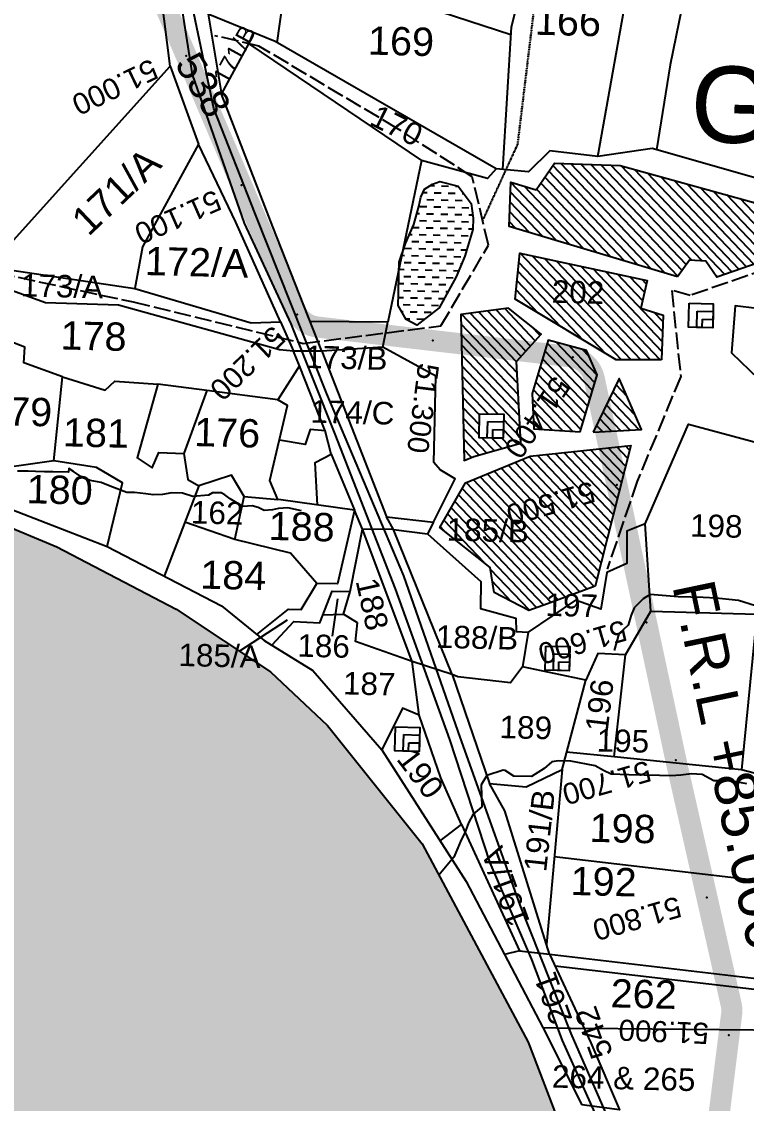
# Model space of a CAD drawing. Header units: inches. Extents: x 331956 to 347868, y 1573639 to 1584878.
# Drawn here: x 341212 to 341727, y 1578914 to 1579683 of the extents above; entities that cross this region are included whole.
import ezdxf

# ---------------------------------------------------------------- set-up
doc = ezdxf.new("R2010")
doc.units = ezdxf.units.IN
doc.header["$MEASUREMENT"] = 0
doc.linetypes.add('ACAD_ISO02W100', pattern=[15, 12, -3])
doc.linetypes.add('ACAD_ISO07W100', pattern=[3, 0, -3])
for name, color, linetype in [('BLOCK', 7, 'Continuous'), ('CARTTRACK', 30, 'ACAD_ISO02W100'), ('NALA', 4, 'Continuous'), ('SQUAREWELL', 5, 'Continuous'), ('SURVEY_BND', 7, 'Continuous'), ('VILLAGE_AREA', 1, 'Continuous'), ('WATER_BODY', 4, 'Continuous')]:
    doc.layers.add(name, color=color, linetype=linetype)
doc.layers.add('FOOTPATH', color=150, linetype='ACAD_ISO07W100', lineweight=30)
doc.layers.add('ROAD', color=1, linetype='Continuous', lineweight=25)
doc.styles.get("Standard").update_dxf_attribs({"font": 'arial.ttf'})
doc.dimstyles.get("Standard").update_dxf_attribs({"dimtxt": 0.18, "dimasz": 0.18, "dimexe": 0.18, "dimexo": 0.0625, "dimgap": 0.09, "dimtad": 0, "dimtih": 1, "dimtoh": 1, "dimdec": 4, "dimzin": 0, "dimdsep": 46, "dimtxsty": 'Standard', "dimcen": 0.09, "dimadec": 0, "dimazin": 0, "dimtfac": 1, "dimtdec": 4, "dimtofl": 0, "dimtmove": 0, "dimatfit": 3, "dimfxl": 0, "dimtolj": 1, "dimtzin": 0, "dimarcsym": 0})

msp = doc.modelspace()

# ---------------------------------------------------------------- hatches: boundary and pattern name
at = {"layer": 'VILLAGE_AREA'}
h = msp.add_hatch(dxfattribs=at)
h.set_pattern_fill('ANSI31', color=256, scale=39.98250926755694, angle=88.56646795467826, style=0)
h.set_pattern_definition([(133.5664679546782, (323139.7061700812, 1574851.301878925), (-3.621292498373627, -3.444471222954035), [])])
h.paths.add_polyline_path([(341637.4554570296, 1579580.454523995), (341590.7624061638, 1579582.071861835), (341577.70546083, 1579563.098190152), (341559.8657568432, 1579568.481936198), (341558.6309177309, 1579537.093541231), (341678.164765318, 1579501.336359105), (341686.5512961068, 1579513.245359707), (341698.216151848, 1579512.504585599), (341706.0189617288, 1579501.088146402), (341764.039967158, 1579521.180831521), (341770.8883392276, 1579543.451816578)])
h.paths.add_polyline_path([(341656.5303674139, 1579498.735818205), (341566.2428955605, 1579518.051468857), (341562.7289263408, 1579485.373567719), (341634.447092974, 1579442.284866996), (341666.8032735605, 1579442.372852002), (341668.049388183, 1579474.209825003), (341651.9947523759, 1579479.100058897)])
h.paths.add_polyline_path([(341558.0191878699, 1579479.078262246), (341524.2035208826, 1579474.538335589), (341526.5503214151, 1579370.795905453), (341533.3651119138, 1579373.767308156), (341566.8551473427, 1579383.252689863), (341563.8124661693, 1579441.230120916), (341581.3713956788, 1579460.539990307)])
h.paths.add_polyline_path([(341554.7856143493, 1579403.684183446), (341554.3587348881, 1579386.626115049), (341546.8642313584, 1579386.813665571), (341543.0556014644, 1579386.908976824), (341537.1582733385, 1579387.05655791), (341537.5851527997, 1579404.114626307)], flags=16)
h.paths.add_polyline_path([(341621.1433210781, 1579431.771930821), (341613.4864417904, 1579449.019744599), (341586.2609623903, 1579456.43377217), (341574.9780039295, 1579418.56412428), (341576.1456744974, 1579393.399453996), (341608.8947888057, 1579391.23336334)])
h.paths.add_polyline_path([(341636.8049733838, 1579429.135773834), (341618.3254661654, 1579390.997359921), (341652.5228914116, 1579392.834649899)])
h.paths.add_polyline_path([(341644.9630906871, 1579381.599302837), (341573.4559936276, 1579373.891090555), (341527.6614117092, 1579355.091938275), (341509.4323712188, 1579323.255972441), (341545.1701799856, 1579294.818343029), (341547.894306956, 1579277.021140165), (341572.6169930425, 1579264.372043095), (341585.7306017622, 1579269.109308786), (341619.6390236221, 1579281.55751172)])
h.paths.add_polyline_path([(341996.7315740379, 1579531.743244861), (341980.4049121493, 1579539.085014013), (341938.3590536201, 1579536.224098602), (341940.8550767692, 1579501.78208644), (342004.3504185522, 1579489.571803576)])
h.paths.add_polyline_path([(342029.2808793407, 1579413.7290969), (342071.328390914, 1579423.533005789), (342081.2153476593, 1579428.852836398), (342067.3001003743, 1579449.774792149), (342001.5407850652, 1579445.556917979), (341995.9010110536, 1579368.630366959), (342017.0336663742, 1579369.775918541)])
h.paths.add_polyline_path([(341584.5029970058, 1579478.732246595), (341628.0290829848, 1579477.643002978), (341628.6383209404, 1579501.988101915), (341585.1122349614, 1579503.077345533)], flags=24)
h.paths.add_polyline_path([(341512.5034257388, 1579407.398251588), (341750.9833810615, 1579401.430272538), (341751.9043775022, 1579438.233215072), (341513.4244221795, 1579444.201194122)], flags=9)
h.paths.add_polyline_path([(341509.7090953661, 1579309.604999056), (341575.7820627473, 1579307.951518013), (341576.4094739942, 1579333.022820186), (341510.3365066129, 1579334.676301228)], flags=25)
h.paths.add_polyline_path([(341937.2675224115, 1579502.282723306), (341992.0376545978, 1579500.912096575), (341992.8060472434, 1579531.617003926), (341938.0359150572, 1579532.987630656)], flags=9)
h.paths.add_polyline_path([(342020.163317816, 1579420.460299389), (342074.9044557554, 1579419.090398242), (342075.6706716514, 1579449.708322852), (342020.9295337119, 1579451.078224)], flags=9)
at = {"layer": 'WATER_BODY'}
h = msp.add_hatch(dxfattribs=at)
h.set_pattern_fill('DASH', color=256, scale=39.98250926755694, angle=-1.433532045321732, style=0)
h.set_pattern_definition([(358.5664679546783, (323139.7061700812, 1574851.301878925), (5.121280964519932, 4.871217918705438), [4.997813658444618, -4.997813658444618])])
h.paths.add_polyline_path([(341532.7977274462, 1579534.988629589), (341532.9994864467, 1579543.050902766), (341531.5869703973, 1579553.379096938), (341522.4298000197, 1579565.848346427), (341509.4180574178, 1579568.955790434), (341504.0810677271, 1579567.142039942), (341498.4241766211, 1579563.667200512), (341495.773009908, 1579557.891683275), (341494.4927482132, 1579551.247343945), (341490.8328481789, 1579538.542477787), (341484.9253330056, 1579525.059278967), (341482.4818798363, 1579517.884105304), (341480.3069445972, 1579507.439405737), (341480.2147925666, 1579503.757018122), (341479.8599756241, 1579489.578562086), (341479.6443022653, 1579480.960272286), (341485.523890251, 1579471.07665413), (341492.9413571637, 1579466.996477636), (341508.8477685542, 1579479.394873914), (341520.8157264075, 1579501.350096738), (341527.0293910378, 1579515.938299495)])
h = msp.add_hatch(dxfattribs=at)
h.set_pattern_fill('DASH', color=256, scale=159.9300370702278, angle=-1.433532045321732, style=0)
h.set_pattern_definition([(358.5664679546783, (323139.7061700812, 1574851.301878925), (20.48512385807973, 19.48487167482175), [19.99125463377847, -19.99125463377847])])
h.paths.add_polyline_path([(341496.8536289345, 1579098.569876662), (341429.5289622761, 1579182.699576141), (341388.9802784776, 1579220.823156157), (341322.1167886896, 1579265.173802239), (341237.2878203123, 1579309.489057501), (341153.1988417483, 1579344.57133556), (341093.6379597661, 1579370.310315523), (341064.8018817097, 1579353.458953825), (341036.0647023655, 1579330.414553552), (341021.8357588559, 1579324.466044791), (341012.1433435709, 1579325.193576513), (340998.8119158059, 1579335.711547678), (340976.989107151, 1579336.742643418), (340966.2900149161, 1579316.641622364), (340952.9585728995, 1579307.760848128), (340929.3769684586, 1579296.711693533), (340916.1061540876, 1579270.855419156), (340891.4085649514, 1579254.014516986), (340868.8821376919, 1579246.333804537), (340822.8720850103, 1579247.0230886), (340810.7988655088, 1579244.389290422), (340795.4610654217, 1579198.158340918), (340795.5764157887, 1579172.02444323), (340791.895309691, 1579132.535813404), (340787.7429314046, 1579104.971590089), (340775.9394480509, 1579094.507156434), (340754.4410577046, 1579083.352554435), (340727.0278345389, 1579079.427194846), (340702.9593715119, 1579070.806819105), (340687.3880871834, 1579063.510926682), (340664.1368766808, 1579056.791490383), (340642.2408066224, 1579042.736777668), (340618.5761655358, 1579034.874891339), (340614.0860221917, 1579010.188602304), (340619.7859533982, 1578991.984844754), (340620.7760570107, 1578970.056168499), (340620.1609783564, 1578945.477675715), (340627.4545088212, 1578929.775656318), (340628.3486803538, 1578888.635339646), (340634.2888887721, 1578864.661395391), (340636.2306292558, 1578850.010203964), (340644.6315494656, 1578832.123119346), (340647.8034810323, 1578820.515329705), (340651.1314861106, 1578769.003059962), (340654.1498256929, 1578735.879544835), (340644.1823652242, 1578706.539453144), (340639.4341062715, 1578685.907176012), (340640.0205519522, 1578663.22000624), (340628.4150699119, 1578631.360573219), (340619.3223610802, 1578606.225638689), (340612.1902755699, 1578582.578829586), (340603.9337133585, 1578560.11295676), (340591.8995759115, 1578540.431604379), (340577.4144993253, 1578515.047348876), (340570.4113016738, 1578483.461381954), (340561.5011940664, 1578465.623177427), (340550.7166338234, 1578449.753336781), (340542.3349582427, 1578437.666146265), (340537.3175913217, 1578421.651981167), (340527.755647542, 1578394.777568105), (340514.5585923853, 1578374.741052442), (340506.2347568005, 1578349.586941112), (340498.7855088444, 1578328.637991048), (340489.1063655904, 1578310.819031697), (340475.8130406869, 1578286.942142691), (340468.6781586061, 1578253.832262238), (340477.8013832542, 1578238.601878103), (340497.4347801218, 1578218.943175785), (340604.8192239138, 1578157.926180829), (340630.6092337019, 1578141.152130904), (340632.7328051594, 1578128.423015965), (340661.1208990763, 1578157.15255321), (340681.0038814041, 1578170.868812045), (340704.5613918077, 1578180.948613013), (340745.5603157462, 1578195.966768978), (340785.3285954974, 1578225.491947661), (340865.6450162675, 1578244.100128159), (340925.6040920068, 1578252.366098224), (340960.4420564875, 1578276.995605807), (340990.787974162, 1578295.769097911), (341028.1233280916, 1578311.65479736), (341077.6458685385, 1578337.002026352), (341182.8553017249, 1578389.414992179), (341244.3614001898, 1578437.793318247), (341288.1430742157, 1578472.507997029), (341342.2528117616, 1578507.506881567), (341400.3388817445, 1578542.686144772), (341439.7155511267, 1578554.26417534), (341505.1596990452, 1578591.551277844), (341606.3401846522, 1578676.798755624), (341618.5539491702, 1578717.508209992), (341611.3239799957, 1578777.825419585), (341597.1915029698, 1578892.146990558), (341572.101460488, 1578957.670381179)])
h.paths.add_polyline_path([(341168.542025958, 1579451.396578274), (341150.5657198307, 1579467.618296014), (341128.8859404211, 1579477.10601787), (341112.0754686056, 1579483.411781891), (341093.4279635206, 1579491.646643302), (341083.1061359561, 1579493.55275498), (341072.6312391907, 1579489.342233895), (341059.7540851425, 1579483.30870399), (341048.2134933447, 1579474.181494847), (341036.4609325331, 1579466.001120835), (341023.9900513407, 1579457.368021862), (341015.5054450041, 1579447.928889491), (341009.7179800565, 1579432.848965807), (341005.4787166711, 1579423.539040364), (341004.4365959337, 1579410.147279616), (341010.424853883, 1579376.335131933), (341017.0312977594, 1579357.808543804), (341031.8868573891, 1579339.310903571), (341041.8169755798, 1579335.027312683), (341064.8018817097, 1579353.458953825), (341093.6379597661, 1579370.310315523), (341153.1988417481, 1579344.57133556), (341169.2994217762, 1579337.85410537), (341174.5960959407, 1579361.383633072), (341171.4648844189, 1579396.384158924), (341170.1849689022, 1579432.287989879)])
h.paths.add_polyline_path([(343830.040385207, 1579450.940819724), (343822.776045146, 1579473.062138182), (343807.3173992865, 1579495.016666634), (343774.4002370281, 1579518.523719501), (343747.5848349309, 1579518.079153269), (343723.2435270986, 1579512.366793088), (343696.9488698519, 1579502.984655668), (343674.8865174519, 1579484.200211855), (343668.0873992817, 1579465.405657576), (343667.3620061917, 1579436.419008956), (343677.7236458863, 1579404.18008143), (343701.6743576867, 1579394.284256088), (343728.9734677188, 1579384.304701138), (343738.0887170481, 1579376.639464353), (343750.282689942, 1579372.987566742), (343759.5839374583, 1579372.754802314), (343773.3775586226, 1579373.525175293), (343793.2635297225, 1579379.720948061), (343806.6387057624, 1579393.516780947), (343822.6925723047, 1579410.220468777), (343829.5288897907, 1579430.501504673)])
h.paths.add_polyline_path([(341092.5555234804, 1578761.592795344), (341147.2966614199, 1578760.222894197), (341148.0628773158, 1578790.840818807), (341093.3217393764, 1578792.210719954)], flags=24)
h.paths.add_polyline_path([(340949.8764801662, 1578718.015909471), (341200.5529667718, 1578716.152182228), (341200.786515343, 1578747.565113236), (340950.1100287374, 1578749.428840479)], flags=24)
h.paths.add_polyline_path([(341319.2453562269, 1579220.540983338), (341386.6208786176, 1579218.854905758), (341387.2482898645, 1579243.92620793), (341319.8727674737, 1579245.612285511)], flags=24)
h.paths.add_polyline_path([(340965.6129702104, 1579377.664474721), (341145.1670920189, 1579373.171119144), (341145.957796349, 1579404.767599583), (340966.4036745405, 1579409.26095516)], flags=9)

# ---------------------------------------------------------------- linework, layer by layer
at = {"layer": 'BLOCK', "color": 1, "const_width": 15}
msp.add_lwpolyline([(341707.1987184036, 1578902.589747228), (341716.5657263518, 1578977.525810816, 0.08687010940620023), (341716.2282246993, 1578984.415105706), (341677.0251328349, 1579157.888787222, -0.002850408912680838), (341676.9761367834, 1579158.111492094), (341618.999104179, 1579428.987791952, 0.3212649721450285), (341601.7676325493, 1579444.666228385), (341422.5106471651, 1579465.652412038, -0.2687977907136346), (341406.4454419261, 1579477.656781512), (341211.6522791483, 1579933.434958498, 0.3663726737190342), (341188.5494930935, 1579945.011998326)], format="xyb", dxfattribs=at)
at = {"layer": 'BLOCK', "color": 2}
for p in [(341329.205568729, 1579658.38308676), (341368.5053801577, 1579566.429159048), (341408.0729329167, 1579474.608400396), (341504.4039983765, 1579456.064897751), (341603.7111994657, 1579444.340944249), (341635.1364418265, 1579353.592034095), (341656.0659184579, 1579255.806774429), (341676.9956020032, 1579158.021559382), (341699.0381516301, 1579060.481179044), (341714.6948452553, 1578962.558762043)]:
    msp.add_point(p, dxfattribs=at)
at = {"layer": 'CARTTRACK'}
for points in [[(339797.6107543548, 1580056.539736238), (340128.8610018172, 1580031.313650304), (340244.9937093865, 1580001.178754247), (340366.7627745194, 1579953.336201658), (340528.0939525843, 1579847.810208148), (340652.1447942915, 1579748.23234841), (340727.7229621574, 1579698.484556555), (340845.5480276754, 1579669.957541361), (340971.8345736552, 1579622.531025482), (341071.1056607259, 1579578.791206478), (341180.6146322978, 1579507.2907207), (341291.5360750694, 1579483.474573718), (341412.2298569441, 1579454.050662314), (341510.0148090522, 1579466.455579087), (341543.8899718355, 1579523.872169466), (341532.3013294796, 1579572.431171753), (341479.0540134936, 1579606.76813969), (341380.825978949, 1579665.271658458), (341349.6206169177, 1579672.65346498)], [(343768.9442196694, 1578972.019322235), (343572.4815572758, 1578984.121970586), (343286.6182784388, 1579050.491283814), (343012.9799083376, 1579122.830824597), (342812.9940408251, 1579185.866756936), (342727.9362333873, 1579205.309451335), (342528.8538404105, 1579280.758046462), (342453.0778383255, 1579308.709183431), (342428.7867868465, 1579333.003301812), (342402.1110730237, 1579356.764940725), (342372.5469335886, 1579430.932088244), (342339.2614585445, 1579461.97832936), (342224.4431123392, 1579474.64053803), (342099.7317050019, 1579467.783050977), (341971.7672451937, 1579476.310928329), (341874.4781488416, 1579500.720635432), (341817.1545187266, 1579509.82850562), (341784.7123951055, 1579521.658529571), (341687.033953045, 1579488.121802384), (341674.0248942911, 1579491.718364034), (341680.3774898226, 1579430.540109691), (341649.5091448516, 1579356.07930813), (341628.2249373734, 1579293.712958639)]]:
    msp.add_lwpolyline(points, dxfattribs=at)
at = {"layer": 'FOOTPATH', "ltscale": 0.002}
msp.add_lwpolyline([(341539.7170803107, 1579541.357517868), (341564.5542930817, 1579595.374902253), (341579.0563541212, 1579715.022897779), (341612.9149318898, 1579824.389806268), (341634.1708024797, 1579937.345157018), (341668.5596587889, 1580011.373721598), (341672.659214812, 1580090.399298774), (341704.9771272094, 1580164.236178073), (341737.2454287866, 1580210.057770297), (341719.326284169, 1580228.875228746), (341729.3283636417, 1580261.124005414), (341753.4677721422, 1580293.018974826), (341754.8460701449, 1580319.831534883), (341746.646349865, 1580331.340768788), (341749.2141355913, 1580374.85737087), (341776.1454785704, 1580461.789582898), (341784.3449964312, 1580506.800491418), (341876.9581376227, 1580705.562745159), (341927.0762966414, 1580851.544851499), (341967.4671876868, 1581028.170058157), (342010.3199715414, 1581189.126594163), (342013.2179751399, 1581254.817508199), (342023.3583042293, 1581279.634201815)], dxfattribs=at)
at = {"layer": 'NALA'}
for points in [[(341411.1588120743, 1579335.102905451), (341401.3612103397, 1579337.227615189), (341394.7104542838, 1579336.841223205), (341390.5872082415, 1579335.728264073), (341384.4924191711, 1579335.438575956), (341380.2253449488, 1579337.424819509), (341375.94184559, 1579338.748158086), (341369.5095736913, 1579338.245810162), (341360.4584974994, 1579343.668482444), (341356.5454968588, 1579346.530350949), (341353.9238718912, 1579347.922653661), (341347.9451542347, 1579347.851166187), (341345.0250266432, 1579346.155335576), (341333.8562419315, 1579345.334196294), (341326.6081050618, 1579347.61621082), (341319.0863492854, 1579347.804443331), (341312.4190040847, 1579346.755150474), (341305.6577063299, 1579346.371524805), (341300.5888636238, 1579347.27230598), (341292.5277316151, 1579348.026799771), (341286.9970384859, 1579348.165205788), (341276.4692281535, 1579352.077096079), (341268.908656181, 1579355.140798003), (341261.0853623318, 1579356.552720207), (341254.409779984, 1579359.594275199), (341249.0725774948, 1579363.044547812), (341245.8039634619, 1579365.116357493), (341245.6873954005, 1579362.576498903), (341234.5153034349, 1579362.856081356), (341228.6500563432, 1579362.892306942), (341222.1236678819, 1579363.05563031), (341216.9247638578, 1579363.185733279), (341213.0533442707, 1579363.282615849), (341209.4030080814, 1579363.37396579)], [(341733.5071563791, 1579267.696276783), (341721.3879299666, 1579271.403670339), (341714.5868096448, 1579271.999422712), (341705.6676632166, 1579273.073604045), (341696.4470478277, 1579273.446223358), (341687.6520327719, 1579273.808127678), (341678.5697365435, 1579274.035412833), (341658.5885917662, 1579275.670166938), (341653.6820387942, 1579272.530653206), (341647.2782821945, 1579266.308243538), (341645.2985534222, 1579260.967909648), (341642.9925234411, 1579253.933719131), (341636.4144171196, 1579247.623513197), (341633.1362485849, 1579235.791200297)], [(341727.2593532214, 1579141.152001827), (341715.8638826564, 1579143.266856401), (341703.8147284598, 1579143.18367183), (341695.68575285, 1579147.732546709), (341688.140195059, 1579148.150069047), (341680.5660381227, 1579147.424771874), (341673.4553482926, 1579146.91657058), (341665.4464874041, 1579147.116992934), (341654.4628411535, 1579147.391859518), (341643.4791949029, 1579147.666726102), (341630.8936780696, 1579147.98167962), (341625.4647743507, 1579150.633367252), (341619.5954455637, 1579153.982159091), (341602.2732823043, 1579157.160106316), (341593.5836015293, 1579157.606260418), (341588.7554381599, 1579156.812244547), (341583.3722907411, 1579152.144123218), (341574.5281752248, 1579146.419077674), (341561.9371028926, 1579146.50547604), (341555.627185029, 1579150.551376191), (341554.2599897572, 1579150.814284535), (341542.7156399499, 1579146.986494614), (341538.6598120429, 1579140.455474959), (341539.1861942123, 1579124.890197678), (341533.0344894209, 1579119.696456609), (341529.6707564067, 1579113.376811405), (341526.9762386474, 1579106.35427219), (341524.5621570832, 1579101.383155583), (341522.1309153885, 1579095.726321562), (341519.2192104657, 1579089.166670142), (341508.7013955498, 1579076.385259455)]]:
    msp.add_lwpolyline(points, dxfattribs=at)
at = {"layer": 'ROAD'}
for points in [[(341259.4999558447, 1580163.981628387), (341290.2250348665, 1580002.635691257), (341299.770307236, 1579926.342567698), (341300.3061107329, 1579845.763564046), (341323.2278684721, 1579710.292023246), (341333.4809931775, 1579645.059434172), (341370.2609920926, 1579539.562333551), (341403.3843987639, 1579467.892990448), (341434.8073290149, 1579389.6237931), (341477.6530821794, 1579279.77596985), (341516.0896899711, 1579172.76834445), (341544.8834784466, 1579085.019337376), (341574.4513766753, 1579016.288974805), (341596.2405634035, 1578958.938824541), (341627.7542233525, 1578888.729858048)], [(341648.1094697496, 1578859.833293918), (341602.5766045414, 1578963.690906534), (341566.3425064285, 1579055.011191209), (341522.3635687474, 1579178.304710713), (341483.6857383307, 1579288.891549814), (341429.1766065561, 1579418.316896169), (341378.3502271537, 1579545.53882801), (341348.9296417813, 1579621.027608917), (341330.5288190412, 1579707.971184138), (341313.2812251358, 1579831.722282458), (341307.8254788144, 1579944.741620573), (341287.839382072, 1580054.624936208), (341275.7268156417, 1580126.115076858)]]:
    msp.add_lwpolyline(points, dxfattribs=at)
at = {"layer": 'SQUAREWELL'}
for points in [[(341686.3673075541, 1579482.523545657), (341703.5677691037, 1579482.093102796), (341703.1408896426, 1579465.035034399), (341685.940428093, 1579465.46547726)], [(341692.1295080525, 1579476.976275613), (341703.4326414762, 1579476.693413838), (341703.1408896426, 1579465.035034399), (341691.8377562189, 1579465.317896174)], [(341695.7968685091, 1579471.235849182), (341703.2913720388, 1579471.04829866), (341703.1408896426, 1579465.035034399), (341695.6463861128, 1579465.222584921)], [(341537.5851527997, 1579404.114626307), (341554.7856143493, 1579403.684183446), (341554.3587348881, 1579386.626115049), (341537.1582733385, 1579387.05655791)], [(341543.347353298, 1579398.567356263), (341554.6504867218, 1579398.284494488), (341554.3587348881, 1579386.626115049), (341543.0556014644, 1579386.908976824)], [(341547.0147137546, 1579392.826929832), (341554.5092172844, 1579392.63937931), (341554.3587348881, 1579386.626115049), (341546.8642313584, 1579386.813665571)], [(341584.5063165714, 1579239.040331893), (341601.7067781211, 1579238.609889032), (341601.2798986599, 1579221.551820635), (341584.0794371103, 1579221.982263495)], [(341590.2685170698, 1579233.493061849), (341601.5716504935, 1579233.210200074), (341601.2798986599, 1579221.551820635), (341589.9767652362, 1579221.83468241)], [(341593.9358775264, 1579227.752635418), (341601.4303810562, 1579227.565084896), (341601.2798986599, 1579221.551820635), (341593.7853951302, 1579221.739371156)], [(341477.8797666918, 1579181.647582344), (341495.0802282415, 1579181.217139484), (341494.6533487802, 1579164.159071086), (341477.4528872306, 1579164.589513947)], [(341483.6419671901, 1579176.100312301), (341494.9451006139, 1579175.817450526), (341494.6533487802, 1579164.159071086), (341483.3502153565, 1579164.441932861)], [(341487.3093276467, 1579170.35988587), (341494.8038311765, 1579170.172335348), (341494.6533487802, 1579164.159071086), (341487.1588452505, 1579164.346621608)]]:
    msp.add_lwpolyline(points, close=True, dxfattribs=at)
at = {"layer": 'SURVEY_BND'}
for points in [[(341621.588660385, 1579586.909359925), (341654.3701651503, 1579771.1834695), (341669.1310422156, 1579768.119413165), (341682.3780603334, 1579822.403134441), (341723.1442230313, 1579951.984432071), (341757.7556903743, 1580062.038085431), (341781.352906589, 1580056.327726575), (341755.4913658599, 1579960.775690287), (341736.5752277807, 1579937.916203949), (341705.8959158697, 1579812.878620255)], [(341317.6967004344, 1579651.089013906), (341311.4963931695, 1579701.581326103), (341178.2913765273, 1579763.638843493), (341041.6094003018, 1579828.59742006)], [(341851.9540848844, 1579780.081212359), (341864.1629752967, 1579814.309821628), (341820.6958998583, 1579823.751014531), (341810.3768648978, 1579788.709258595), (341705.8959158697, 1579812.878620255), (341672.9897664119, 1579651.840064149), (341663.2704615394, 1579591.602728582)], [(341554.1258664647, 1579577.535566927), (341560.1789782088, 1579678.883635952), (341584.6255358477, 1579775.418500387), (341589.8008177323, 1579788.975408672), (341654.3701651503, 1579771.1834695)], [(341393.7341138674, 1579667.674528734), (341401.8338453188, 1579725.124435252), (341559.8588335105, 1579673.523409947)], [(341549.3086070974, 1579577.977268212), (341392.3559760212, 1579668.469101076), (341344.7508971322, 1579687.90897544), (341354.368134268, 1579631.079807284)], [(341373.6822905464, 1579666.961538729), (341376.9465188439, 1579674.7616631)], [(341425.4699382798, 1579448.543313262), (341390.6593163816, 1579536.853532282), (341354.368134268, 1579631.079807284), (341373.6822905464, 1579666.961538729), (341496.2668543154, 1579584.083739385), (341472.3092975552, 1579469.032275678), (341417.1713720397, 1579469.595743878)], [(341189.3548296163, 1579508.400072342), (341317.6967004344, 1579651.089013906), (341337.8409169065, 1579595.634849517)], [(341396.1139458114, 1579469.481889766), (341364.3217924439, 1579540.082894736), (341337.8409169065, 1579595.634849517), (341298.2030512701, 1579522.748401974), (341292.7859863256, 1579493.049020099)], [(341805.3757376433, 1579532.417998624), (341801.1655840455, 1579552.186733878), (341660.0727982954, 1579592.51674987), (341621.588660385, 1579586.909359925), (341621.588660385, 1579586.909359925), (341587.476989552, 1579590.82960361), (341572.1909308034, 1579575.879155778), (341549.3086070974, 1579577.977268212), (341543.2556342238, 1579571.214618451), (341496.2668543154, 1579584.083739385)], [(340800.1019359414, 1579314.061627274), (340900.0027788582, 1579384.640180652), (341024.3351644938, 1579474.506099181), (341085.8467865763, 1579514.430791219), (341179.7579774148, 1579464.366650811), (341189.4176765534, 1579447.723218714), (341184.247284547, 1579373.030569271), (341177.6180081334, 1579346.730092527), (341272.9743855144, 1579309.676578093), (341354.1978359604, 1579267.601467038), (341384.5567700865, 1579242.984719787), (341419.1021365222, 1579221.618112262), (341468.0718137602, 1579165.223301914), (341528.1165226239, 1579071.757742948), (341582.3603315399, 1578968.057467027), (341610.1956041203, 1578913.014857299)], [(341185.9627240755, 1579498.385668334), (341189.3548296163, 1579508.400072342), (341292.7859863256, 1579493.049020099), (341375.3283917296, 1579468.583967816), (341396.1139458114, 1579469.481889766), (341405.4515989401, 1579448.641831857)], [(341409.5499166558, 1579438.158019832), (341405.4515989401, 1579448.641831857), (341395.5084271238, 1579449.433469995), (341281.0100945556, 1579481.297530637), (341229.1711438482, 1579482.95633248), (341185.9627240755, 1579498.385668334), (341175.675003778, 1579466.543287734)], [(341734.4369364248, 1579478.926131882), (341719.0505542692, 1579480.613506259), (341716.4772702032, 1579447.251315635), (341735.5772646109, 1579428.974775541), (341735.0576624621, 1579383.507419747)], [(341468.7515439055, 1579451.461709655), (341472.3092975552, 1579469.032275678)], [(341235.1166803655, 1579370.558080151), (341241.3857340314, 1579430.407588915), (341213.9295089916, 1579440.280886755), (341214.4963547452, 1579451.307881642), (341196.6323078261, 1579458.147211517), (341189.4176765534, 1579447.723218714)], [(341504.8261343853, 1579327.040009927), (341520.2096595418, 1579357.746183832), (341509.500055467, 1579364.302295499), (341509.500055467, 1579364.302295499), (341505.0415027206, 1579369.379930036), (341506.5783777429, 1579430.793330382), (341468.7515439055, 1579451.461709655), (341425.4699382798, 1579448.543313262), (341471.4390695324, 1579330.733745311)], [(341425.4699382798, 1579448.543313262), (341405.4515989401, 1579448.641831857)], [(341427.7794864657, 1579391.884762079), (341409.5499166558, 1579438.158019832), (341394.3107979668, 1579413.867216113)], [(341241.3857340314, 1579430.407588915), (341271.6827888118, 1579420.760292042), (341278.536205592, 1579427.271599764), (341309.0242661663, 1579425.05584531), (341294.3363804056, 1579372.832454516), (341304.9181860583, 1579365.594255726), (341309.8456671202, 1579376.512144902), (341327.5716023479, 1579375.777998243), (341330.3441578884, 1579357.453834341), (341338.0842904482, 1579352.901771688), (341313.5861107374, 1579288.639022565)], [(341343.8656204923, 1579420.650210405), (341309.0242661663, 1579425.05584531)], [(341370.4740174036, 1579345.389252278), (341394.2861807911, 1579343.140815477), (341388.5155894601, 1579356.650894002), (341401.1933267661, 1579409.917722617), (341394.3107979668, 1579413.867216113), (341343.8656204923, 1579420.650210405), (341327.5716023479, 1579375.777998243)], [(341655.1340834825, 1579325.813533493), (341685.9404542414, 1579396.621506074), (341761.6505582045, 1579376.407229343)], [(341432.2588951379, 1579375.437198181), (341427.7794864657, 1579391.884762079), (341417.297745696, 1579392.87082746), (341413.7721958639, 1579382.283735939), (341395.333493159, 1579385.297023755)], [(341422.4724385539, 1579339.23512484), (341420.8765807114, 1579369.389218356), (341432.2588951379, 1579375.437198181), (341448.6398291676, 1579335.471133981)], [(341272.9743855144, 1579309.676578093), (341283.9467706329, 1579354.942516211), (341265.4397641071, 1579365.917826772), (341235.1166803655, 1579370.558080151), (341181.7541696717, 1579363.139578806)], [(341363.6212583341, 1579314.68665664), (341370.4740174036, 1579345.389252278), (341361.2512610711, 1579360.438490391), (341338.0842904482, 1579352.901771688)], [(341448.6398291676, 1579335.471133981), (341396.3050479401, 1579342.999115699), (341394.2861807911, 1579343.140815477)], [(341389.946612146, 1579239.651055919), (341405.7100425183, 1579256.454837871), (341424.1662015459, 1579255.631091575), (341432.8782107515, 1579278.030278755), (341445.5504298892, 1579277.713155506), (341454.2835317734, 1579322.121444167), (341448.6398291676, 1579335.471133981), (341436.6466972667, 1579283.299339145), (341421.8938089461, 1579283.591486236)], [(341379.2498461414, 1579247.287874993), (341401.9440490495, 1579265.204481097), (341410.9559812168, 1579264.978956808), (341421.8938089461, 1579283.591486236), (341403.2302964482, 1579304.978706951), (341363.6212583341, 1579314.68665664), (341328.1989972827, 1579326.97102409)], [(341476.4249108802, 1579321.907840163), (341471.4390695324, 1579330.733745311), (341504.8261343853, 1579327.040009927), (341500.6680578021, 1579318.728742464)], [(341489.7892795599, 1579228.157125294), (341454.2835317734, 1579322.121444167)], [(341476.4249108802, 1579321.907840163), (341454.2835317734, 1579322.121444167)], [(341518.1989273868, 1579218.886791151), (341476.4249108802, 1579321.907840163), (341500.6680578021, 1579318.728742464), (341538.4520549597, 1579284.913588759), (341538.2590556575, 1579265.768318632), (341563.2672250636, 1579258.854384278), (341563.6032989145, 1579249.41381949), (341572.175250338, 1579248.913495311), (341568.1222329561, 1579224.211370077)], [(341641.1019234012, 1579232.916407142), (341659.2283089677, 1579263.74142944), (341655.1340834825, 1579325.813533493), (341642.237892921, 1579320.594365546), (341642.2240059193, 1579297.722733401), (341627.917017453, 1579291.386532734), (341623.635342178, 1579265.311926821), (341605.6166103593, 1579271.640797732), (341572.175250338, 1579248.913495311)], [(341494.604483714, 1579189.99682007), (341489.7892795599, 1579228.157125294), (341449.4253659582, 1579242.284045081), (341450.9102395685, 1579255.503185018), (341440.9700413535, 1579261.803734281), (341445.5504298892, 1579277.713155506)], [(341426.3060682163, 1579261.132838986), (341440.9700413535, 1579261.803734281)], [(341659.2283089677, 1579263.74142944), (341734.5472262144, 1579261.700837999), (341723.6713241958, 1579151.202508059)], [(341518.1989273868, 1579218.886791151), (341489.7892795599, 1579228.157125294)], [(341633.2451566053, 1579160.246625109), (341641.1019234012, 1579232.916407142), (341621.5048938872, 1579233.783675575), (341613.0982466966, 1579214.796987721)], [(341596.1050850734, 1579151.461509256), (341613.0982466966, 1579214.796987721), (341568.1222329561, 1579224.211370077), (341559.5431367843, 1579212.993156923), (341522.159604158, 1579217.072734179), (341518.1989273868, 1579218.886791151), (341544.613173467, 1579141.359179892)], [(341509.5803738315, 1579100.6111014), (341524.683236736, 1579112.239713239), (341509.9365816435, 1579145.521533733), (341494.604483714, 1579189.99682007), (341482.898311584, 1579194.90064265), (341468.0718137602, 1579165.223301914)], [(341766.0002736917, 1579139.904174065), (341723.6713241958, 1579151.202508059), (341633.2451566053, 1579160.246625109), (341599.3929137056, 1579163.715626774)], [(341587.1523580833, 1579020.178491042), (341555.5448269229, 1579121.914764823), (341544.613173467, 1579141.359179892), (341570.6243267396, 1579138.963364533), (341596.1050850734, 1579151.461509256), (341585.0146267469, 1579027.059282187)], [(341524.683236736, 1579112.239713239), (341565.9115203198, 1579022.422896729), (341555.2384270819, 1579019.907604988)], [(341587.1523580833, 1579020.178491042), (341760.342555271, 1578999.880468672), (341764.4210272399, 1579068.993136198), (341590.5598559101, 1579089.260395722)], [(341565.9115203198, 1579022.422896729), (341587.1523580833, 1579020.178491042), (341616.5811362912, 1578957.093038052), (341636.9109688515, 1578909.673110894), (341610.1956041203, 1578913.014857299)], [(341755.9526759475, 1578965.903243473), (341757.0169736376, 1578992.142807613), (341591.1694680081, 1579011.567151573)], [(341582.3603315399, 1578968.057467027), (341611.7715108102, 1578967.403265682)], [(341754.0947511144, 1578951.759782617), (341755.9526759475, 1578965.903243473), (341611.7715108102, 1578967.403265682)]]:
    msp.add_lwpolyline(points, dxfattribs=at)
at = {"layer": 'VILLAGE_AREA'}
for points in [[(341678.164765318, 1579501.336359105), (341558.6309177309, 1579537.093541231), (341559.8657568432, 1579568.481936198), (341577.70546083, 1579563.098190152), (341590.7624061638, 1579582.071861835), (341637.4554570296, 1579580.454523995), (341770.8883392276, 1579543.451816578), (341764.039967158, 1579521.180831521), (341706.0189617288, 1579501.088146402), (341698.216151848, 1579512.504585599), (341686.5512961068, 1579513.245359707), (341678.164765318, 1579501.336359105)], [(341666.8032735605, 1579442.372852002), (341634.447092974, 1579442.284866996), (341562.7289263408, 1579485.373567719), (341566.2428955605, 1579518.051468857), (341656.5303674139, 1579498.735818205), (341651.9947523759, 1579479.100058897), (341668.049388183, 1579474.209825003), (341666.8032735605, 1579442.372852002)], [(341533.3651119138, 1579373.767308156), (341566.8551473427, 1579383.252689863), (341563.8124661693, 1579441.230120916), (341581.3713956788, 1579460.539990307), (341558.0191878699, 1579479.078262246), (341524.2035208826, 1579474.538335589), (341526.5503214151, 1579370.795905453), (341533.3651119138, 1579373.767308156)], [(341608.8947888057, 1579391.23336334), (341621.1433210781, 1579431.771930821), (341613.4864417904, 1579449.019744599), (341586.2609623903, 1579456.43377217), (341574.9780039295, 1579418.56412428), (341576.1456744974, 1579393.399453996), (341608.8947888057, 1579391.23336334)], [(341618.3254661654, 1579390.997359921), (341652.5228914116, 1579392.834649899), (341636.8049733838, 1579429.135773834), (341618.3254661654, 1579390.997359921)], [(341547.894306956, 1579277.021140165), (341545.1701799856, 1579294.818343029), (341509.4323712188, 1579323.255972441), (341527.6614117092, 1579355.091938275), (341573.4559936276, 1579373.891090555), (341644.9630906871, 1579381.599302837), (341619.6390236221, 1579281.55751172), (341585.7306017623, 1579269.109308786), (341572.6169930425, 1579264.372043095), (341547.894306956, 1579277.021140165)]]:
    msp.add_lwpolyline(points, dxfattribs=at)
at = {"layer": 'WATER_BODY'}
for points in [[(341520.8157264075, 1579501.350096738), (341508.8477685542, 1579479.394873914), (341492.9413571637, 1579466.996477636), (341485.523890251, 1579471.07665413), (341479.6443022653, 1579480.960272286), (341479.8599756241, 1579489.578562086), (341480.2147925666, 1579503.757018122), (341480.4165515671, 1579511.8192913), (341484.9253330056, 1579525.059278967), (341490.8328481789, 1579538.542477787), (341494.4927482132, 1579551.247343945), (341495.773009908, 1579557.891683276), (341498.4241766211, 1579563.667200512), (341504.0810677271, 1579567.142039942), (341509.4180574178, 1579568.955790434), (341522.4298000197, 1579565.848346427), (341531.5869703973, 1579553.379096938), (341532.9994864467, 1579543.050902766), (341532.7977274462, 1579534.988629589), (341527.0293910378, 1579515.938299495), (341520.8157264075, 1579501.350096738)], [(341153.1988417482, 1579344.57133556), (341237.2878203123, 1579309.489057501), (341322.1167886896, 1579265.173802239), (341388.9802784776, 1579220.823156157), (341429.5289622761, 1579182.699576141), (341496.8536289345, 1579098.569876662), (341572.101460488, 1578957.670381179), (341597.1915029698, 1578892.146990558), (341611.3239799959, 1578777.825419585), (341618.5539491702, 1578717.508209992), (341606.3401846522, 1578676.798755624), (341505.1596990452, 1578591.551277844), (341439.7155511267, 1578554.26417534), (341392.5697202588, 1578428.58679406), (341351.9569702356, 1578357.827566117), (341307.3312250934, 1578307.12290959), (341264.1588962084, 1578250.491848488), (341248.3409299039, 1578200.450852427), (341222.2482151127, 1578147.272134695), (341199.2974424965, 1578122.628058592)]]:
    msp.add_lwpolyline(points, dxfattribs=at)

# ---------------------------------------------------------------- texts
at = {"layer": 'BLOCK', "color": 0}
for s, rotation, p in [('51.000', 205.6318691077315, (341304.2496420884, 1579656.693036161)), ('51.100', 203.8209483167295, (341349.6088938146, 1579563.52874721)), ('51.200', 224.0385861866113, (341390.6883317903, 1579467.540089851)), ('51.300', 262.7993279767348, (341494.0362909197, 1579440.634372304)), ('51.400', 235.5207843216913, (341590.5647275494, 1579432.029416968)), ('51.500', 196.0628875641749, (341616.8835376713, 1579356.314824632)), ('51.600', 196.0628875641749, (341639.4186619085, 1579257.799342986)), ('51.700', 196.0628875641749, (341656.6200545703, 1579157.915171476)), ('51.800', 196.0628875641749, (341678.1200545703, 1579061.476563017)), ('51.900', 177.6784694031424, (341700.6571328595, 1578971.218150783))]:
    msp.add_text(s, height=15, rotation=rotation, dxfattribs=at).set_placement(p)
at = {"layer": 'BLOCK', "color": 1}
msp.add_text('F.R.L +85.000', height=29.99999999999999, rotation=281.808677154726, dxfattribs=at).set_placement((341674.3335430733, 1579281.898720315))
at = {"layer": 'SURVEY_BND'}
for s, height, rotation, p in [('166', 20.11380537211512, 358.5664679546261, (341576.667692674, 1579673.3442192)), ('171/B', 11.99475278026708, 61.06537951283902, (341358.0263342686, 1579637.238440748)), ('169', 20.11380537211512, 358.5664679546261, (341458.1104330923, 1579659.249067892)), ('538', 20.11380537211512, 301.1702787340078, (341320.5997867081, 1579652.626787916)), ('170', 15.99300370702278, 333.5747936549815, (341458.4208948512, 1579609.988007074)), ('171/A', 20.11380537211512, 43.533449204173, (341259.7611771104, 1579529.532604997)), ('172/A', 20.11380537211512, 358.5664679546261, (341299.722431363, 1579502.617936901)), ('173/A', 15.99300370702278, 358.5664679546261, (341211.6355122999, 1579487.471401558)), ('202', 15.99300370702278, 358.5664679546261, (341588.6689763131, 1579482.964872277)), ('178', 20.11380537211512, 358.5664679546261, (341239.7308102562, 1579449.791842996)), ('173/B', 15.99300370702278, 358.5664679546261, (341413.5645946776, 1579436.592805664)), ('179', 20.11380537211512, 358.5664679546261, (341186.8797070205, 1579396.200289149)), ('174/C', 15.99300370702278, 358.5664679546261, (341417.2679520284, 1579397.798766222)), ('181', 20.11380537211512, 358.5664679546261, (341241.4758560573, 1579380.981794182)), ('176', 20.11380537211512, 358.5664679546261, (341334.5936335832, 1579381.125116048)), ('180', 20.11380537211512, 358.5664679546261, (341215.699995077, 1579340.564902512)), ('162', 15.99300370702278, 358.5664679546261, (341332.393328808, 1579326.176581908)), ('188', 20.11380537211512, 358.5664679546261, (341387.5480440819, 1579314.466787871)), ('185/B', 15.99300370702278, 358.5664679546261, (341514.0002912877, 1579314.00173787)), ('198', 15.99300370702278, 358.5664679546261, (341686.8433671089, 1579316.832889812)), ('184', 20.11380537211512, 358.5664679546261, (341339.0183958115, 1579279.887030981)), ('188', 15.99300370702277, 282.618098846926, (341449.4126165109, 1579285.303229565)), ('197', 15.99300370702278, 358.5664679546261, (341584.1925246625, 1579260.51867626)), ('188/B', 15.99300370702278, 358.5664679546261, (341506.3715738124, 1579237.845361909)), ('186', 15.99300370702278, 358.5664679546261, (341407.9715647987, 1579231.561233684)), ('185/A', 15.99300370702278, 358.5664679546261, (341323.5365521485, 1579224.937722153)), ('187', 15.99300370702278, 358.5664679546261, (341440.3813440996, 1579204.736702422)), ('196', 15.99300370702278, 83.20440991933157, (341628.4737478567, 1579177.456004704)), ('189', 15.99300370702278, 358.5664679546261, (341551.5839379553, 1579173.70204704)), ('195', 15.99300370702278, 358.5664679546261, (341620.5317379988, 1579164.173879031)), ('190', 15.99300370702278, 307.2581362120835, (341477.9453026974, 1579158.642392512)), ('191/B', 15.99300370702278, 83.79740767701287, (341584.8260436928, 1579078.078141655)), ('198', 20.11380537211512, 358.5664679546261, (341615.4635749398, 1579100.007189815)), ('191/A', 15.99300370702277, 109.9871295088241, (341573.4384948878, 1579043.333221207)), ('192', 20.11380537211512, 358.5664679546261, (341601.9677543756, 1579062.259571137)), ('261', 15.99300370702277, 109.9871295088241, (341603.7122621405, 1578973.903209116)), ('262', 20.11380537211512, 358.5664679546261, (341630.4704050478, 1578982.41692884)), ('542', 15.99300370702277, 109.9871295088241, (341632.5275497932, 1578949.545015082)), ('264 & 265', 15.99300370702278, 358.5664679546261, (341588.8122480793, 1578925.404810775))]:
    msp.add_text(s, height=height, rotation=rotation, dxfattribs=at).set_placement(p)
at = {"layer": 'SURVEY_BND', "color": 1}
msp.add_text('GUNDAVOLU', height=54.21012510045492, rotation=358.5664679524028, dxfattribs=at).set_placement((341686.8043561688, 1579597.257895653))

# ---------------------------------------------------------------- leaders
at = {"layer": 'SURVEY_BND'}
for points in [[(341436.7159793599, 1579272.509032195), (341432.8911565134, 1579246.105560827)], [(341400.9669169739, 1579257.332488357), (341367.1370879286, 1579235.31177493)]]:
    msp.add_leader(points, dimstyle='Standard', override={"dimgap": 0.09, "dimtad": 0}, dxfattribs=at)

doc.saveas('drawing.dxf')
